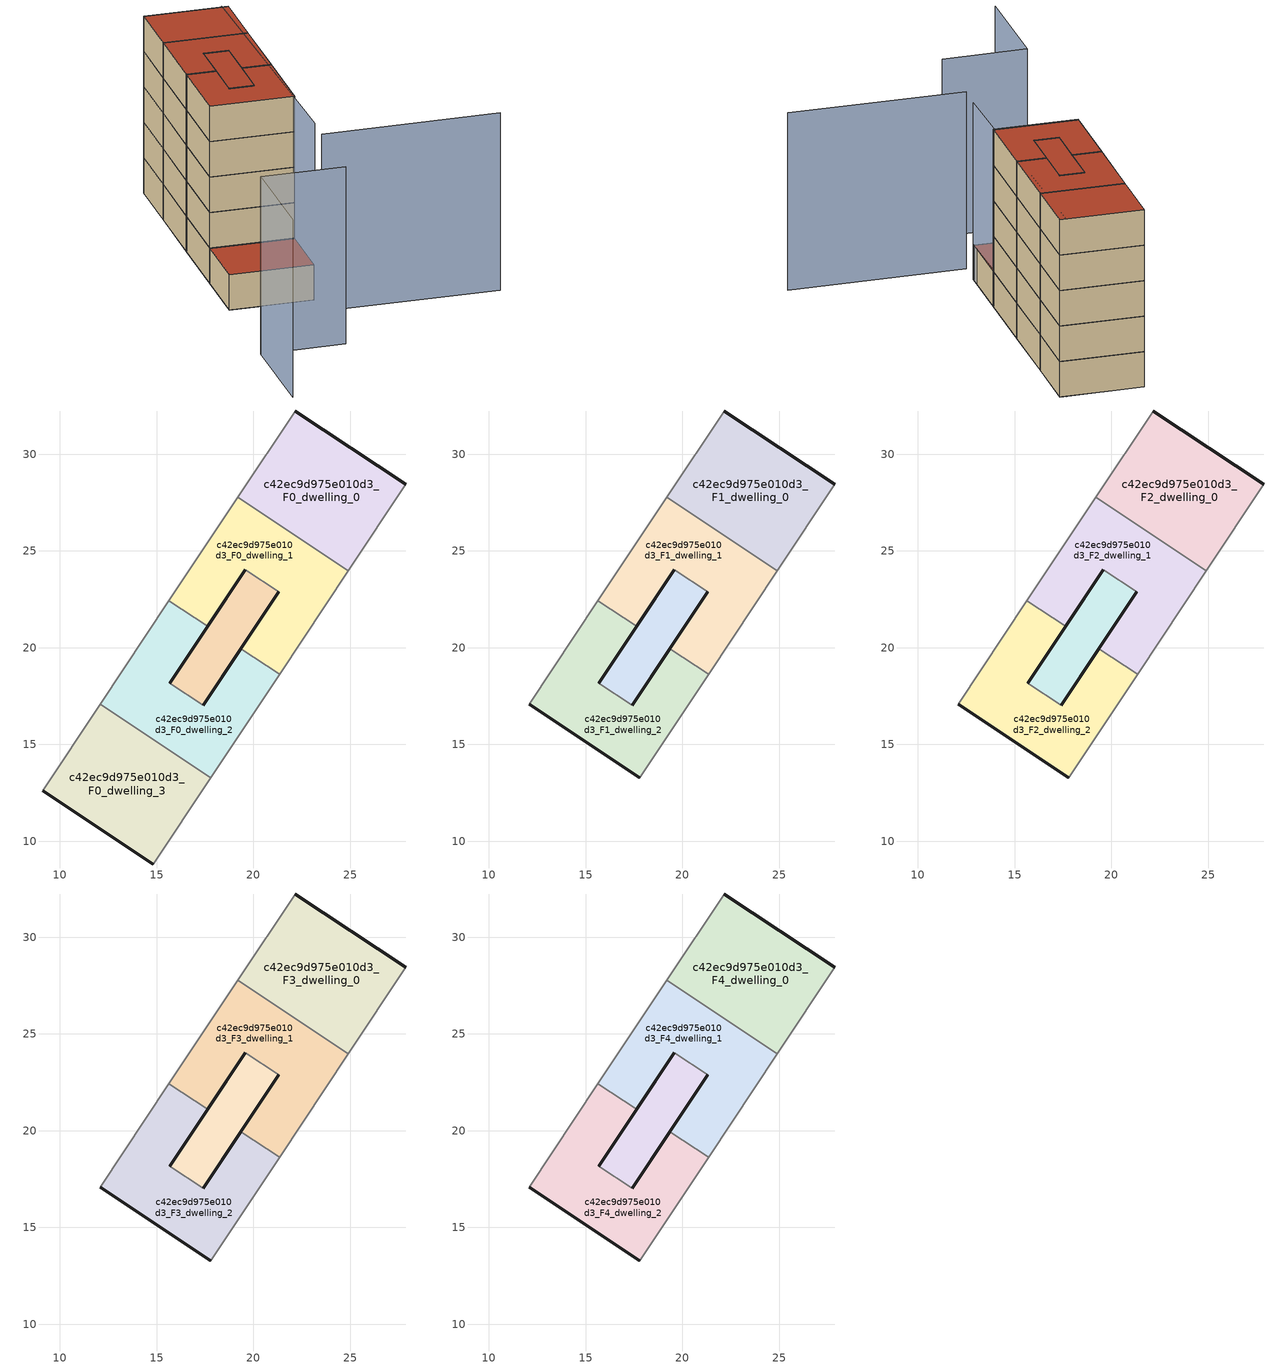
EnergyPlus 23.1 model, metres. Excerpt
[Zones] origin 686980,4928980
c42ec9d975e010d3_F0_dwelling_0
 floor ground (EU_floor_Construction): 24.91,23.98 27.87,28.44 22.16,32.24 19.19,27.77 z0
 wall outside (EU_wall_Construction): 22.16,32.24 27.87,28.44 z0:3
 wall adiabatic (EU_wall_Construction): 27.87,28.44 24.91,23.98 / 19.19,27.77 22.16,32.24 z0:3
 wall to c42ec9d975e010d3_F0_dwelling_1 (EU_wall_Construction): 24.91,23.98 19.19,27.77 z0:3
c42ec9d975e010d3_F0_dwelling_1
 floor ground (EU_floor_Construction): 21.36,18.63 24.91,23.98 19.19,27.77 15.64,22.43 17.64,21.1 19.6,24.04 21.31,22.9 19.36,19.96 z0
 wall outside (EU_wall_Construction): 19.36,19.96 21.31,22.9 / 19.6,24.04 17.64,21.1 z0:3
 wall adiabatic (EU_wall_Construction): 24.91,23.98 21.36,18.63 / 15.64,22.43 19.19,27.77 z0:3
 wall to c42ec9d975e010d3_F0_dwelling_2 (EU_wall_Construction): 21.36,18.63 19.36,19.96 / 17.64,21.1 15.64,22.43 z0:3
 wall to c42ec9d975e010d3_F0_circulation (EU_wall_Construction): 21.31,22.9 19.6,24.04 z0:3
c42ec9d975e010d3_F0_dwelling_2
 floor ground (EU_floor_Construction): 17.81,13.28 21.36,18.63 19.36,19.96 17.4,17.02 15.69,18.16 17.64,21.1 15.64,22.43 12.09,17.08 z0
 wall outside (EU_wall_Construction): 17.4,17.02 19.36,19.96 z0:3
 wall adiabatic (EU_wall_Construction): 17.64,21.1 15.69,18.16 / 21.36,18.63 17.81,13.28 / 12.09,17.08 15.64,22.43 z0:3
 wall to c42ec9d975e010d3_F0_circulation (EU_wall_Construction): 15.69,18.16 17.4,17.02 z0:3
 wall to c42ec9d975e010d3_F0_dwelling_3 (EU_wall_Construction): 17.8,13.28 12.09,17.08 z0:3
c42ec9d975e010d3_F0_dwelling_3
 floor ground (EU_floor_Construction): 14.84,8.82 17.81,13.28 12.09,17.08 9.12,12.62 z0
 wall outside (EU_wall_Construction): 14.84,8.82 9.12,12.62 z0:3
 wall adiabatic (EU_wall_Construction): 17.81,13.28 14.84,8.82 / 9.12,12.62 12.09,17.08 z0:3
 roof outside (EU_roof_Construction): 17.81,13.28 14.84,8.82 9.12,12.62 12.09,17.08 z3
c42ec9d975e010d3_F0_circulation
 floor ground (EU_floor_Construction): 17.4,17.02 21.31,22.9 19.6,24.04 15.69,18.16 z0
 wall outside (EU_wall_Construction): 21.31,22.9 17.4,17.02 / 15.69,18.16 19.6,24.04 z0:3
c42ec9d975e010d3_F1_dwelling_0
 floor to c42ec9d975e010d3_F0_dwelling_0 (EU_floor_Construction): 24.91,23.98 27.87,28.44 22.16,32.24 19.19,27.77 z3
 wall outside (EU_wall_Construction): 22.16,32.24 27.87,28.44 z3:6
 wall adiabatic (EU_wall_Construction): 27.87,28.44 24.91,23.98 / 19.19,27.77 22.16,32.24 z3:6
 wall to c42ec9d975e010d3_F1_dwelling_1 (EU_wall_Construction): 24.91,23.98 19.19,27.77 z3:6
c42ec9d975e010d3_F1_dwelling_1
 floor to c42ec9d975e010d3_F0_dwelling_1 (EU_floor_Construction): 21.36,18.63 24.91,23.98 19.19,27.77 15.64,22.43 17.64,21.1 19.6,24.04 21.31,22.9 19.36,19.96 z3
 wall outside (EU_wall_Construction): 19.36,19.96 21.31,22.9 / 19.6,24.04 17.64,21.1 z3:6
 wall adiabatic (EU_wall_Construction): 24.91,23.98 21.36,18.63 / 15.64,22.43 19.19,27.77 z3:6
 wall to c42ec9d975e010d3_F1_dwelling_2 (EU_wall_Construction): 21.36,18.63 19.36,19.96 / 17.64,21.1 15.64,22.43 z3:6
 wall to c42ec9d975e010d3_F1_circulation (EU_wall_Construction): 21.31,22.9 19.6,24.04 z3:6
c42ec9d975e010d3_F1_dwelling_2
 floor to c42ec9d975e010d3_F0_dwelling_2 (EU_floor_Construction): 17.8,13.28 21.36,18.63 19.36,19.96 17.4,17.02 15.69,18.16 17.64,21.1 15.64,22.43 12.09,17.08 z3
 wall outside (EU_wall_Construction): 17.4,17.02 19.36,19.96 / 17.81,13.28 12.09,17.08 z3:6
 wall adiabatic (EU_wall_Construction): 17.64,21.1 15.69,18.16 / 21.36,18.63 17.81,13.28 / 12.09,17.08 15.64,22.43 z3:6
 wall to c42ec9d975e010d3_F1_circulation (EU_wall_Construction): 15.69,18.16 17.4,17.02 z3:6
c42ec9d975e010d3_F1_circulation
 floor to c42ec9d975e010d3_F0_circulation (EU_floor_Construction): 17.4,17.02 21.31,22.9 19.6,24.04 15.69,18.16 z3
 wall outside (EU_wall_Construction): 21.31,22.9 17.4,17.02 / 15.69,18.16 19.6,24.04 z3:6
c42ec9d975e010d3_F2_dwelling_0
 floor to c42ec9d975e010d3_F1_dwelling_0 (EU_floor_Construction): 24.91,23.98 27.87,28.44 22.16,32.24 19.19,27.77 z6
 wall outside (EU_wall_Construction): 22.16,32.24 27.87,28.44 z6:9
 wall adiabatic (EU_wall_Construction): 27.87,28.44 24.91,23.98 / 19.19,27.77 22.16,32.24 z6:9
 wall to c42ec9d975e010d3_F2_dwelling_1 (EU_wall_Construction): 24.91,23.98 19.19,27.77 z6:9
c42ec9d975e010d3_F2_dwelling_1
 floor to c42ec9d975e010d3_F1_dwelling_1 (EU_floor_Construction): 21.36,18.63 24.91,23.98 19.19,27.77 15.64,22.43 17.64,21.1 19.6,24.04 21.31,22.9 19.36,19.96 z6
 wall outside (EU_wall_Construction): 19.36,19.96 21.31,22.9 / 19.6,24.04 17.64,21.1 z6:9
 wall adiabatic (EU_wall_Construction): 24.91,23.98 21.36,18.63 / 15.64,22.43 19.19,27.77 z6:9
 wall to c42ec9d975e010d3_F2_dwelling_2 (EU_wall_Construction): 21.36,18.63 19.36,19.96 / 17.64,21.1 15.64,22.43 z6:9
 wall to c42ec9d975e010d3_F2_circulation (EU_wall_Construction): 21.31,22.9 19.6,24.04 z6:9
c42ec9d975e010d3_F2_dwelling_2
 floor to c42ec9d975e010d3_F1_dwelling_2 (EU_floor_Construction): 17.8,13.28 21.36,18.63 19.36,19.96 17.4,17.02 15.69,18.16 17.64,21.1 15.64,22.43 12.09,17.08 z6
 wall outside (EU_wall_Construction): 17.4,17.02 19.36,19.96 / 17.81,13.28 12.09,17.08 z6:9
 wall adiabatic (EU_wall_Construction): 17.64,21.1 15.69,18.16 / 21.36,18.63 17.81,13.28 / 12.09,17.08 15.64,22.43 z6:9
 wall to c42ec9d975e010d3_F2_circulation (EU_wall_Construction): 15.69,18.16 17.4,17.02 z6:9
c42ec9d975e010d3_F2_circulation
 floor to c42ec9d975e010d3_F1_circulation (EU_floor_Construction): 17.4,17.02 21.31,22.9 19.6,24.04 15.69,18.16 z6
 wall outside (EU_wall_Construction): 21.31,22.9 17.4,17.02 / 15.69,18.16 19.6,24.04 z6:9
c42ec9d975e010d3_F3_dwelling_0
 floor to c42ec9d975e010d3_F2_dwelling_0 (EU_floor_Construction): 24.91,23.98 27.87,28.44 22.16,32.24 19.19,27.77 z9
 wall outside (EU_wall_Construction): 22.16,32.24 27.87,28.44 z9:12
 wall adiabatic (EU_wall_Construction): 27.87,28.44 24.91,23.98 / 19.19,27.77 22.16,32.24 z9:12
 wall to c42ec9d975e010d3_F3_dwelling_1 (EU_wall_Construction): 24.91,23.98 19.19,27.77 z9:12
c42ec9d975e010d3_F3_dwelling_1
 floor to c42ec9d975e010d3_F2_dwelling_1 (EU_floor_Construction): 21.36,18.63 24.91,23.98 19.19,27.77 15.64,22.43 17.64,21.1 19.6,24.04 21.31,22.9 19.36,19.96 z9
 wall outside (EU_wall_Construction): 19.36,19.96 21.31,22.9 / 19.6,24.04 17.64,21.1 z9:12
 wall adiabatic (EU_wall_Construction): 24.91,23.98 21.36,18.63 / 15.64,22.43 19.19,27.77 z9:12
 wall to c42ec9d975e010d3_F3_dwelling_2 (EU_wall_Construction): 21.36,18.63 19.36,19.96 / 17.64,21.1 15.64,22.43 z9:12
 wall to c42ec9d975e010d3_F3_circulation (EU_wall_Construction): 21.31,22.9 19.6,24.04 z9:12
c42ec9d975e010d3_F3_dwelling_2
 floor to c42ec9d975e010d3_F2_dwelling_2 (EU_floor_Construction): 17.8,13.28 21.36,18.63 19.36,19.96 17.4,17.02 15.69,18.16 17.64,21.1 15.64,22.43 12.09,17.08 z9
 wall outside (EU_wall_Construction): 17.4,17.02 19.36,19.96 / 17.81,13.28 12.09,17.08 z9:12
 wall adiabatic (EU_wall_Construction): 17.64,21.1 15.69,18.16 / 21.36,18.63 17.81,13.28 / 12.09,17.08 15.64,22.43 z9:12
 wall to c42ec9d975e010d3_F3_circulation (EU_wall_Construction): 15.69,18.16 17.4,17.02 z9:12
c42ec9d975e010d3_F3_circulation
 floor to c42ec9d975e010d3_F2_circulation (EU_floor_Construction): 17.4,17.02 21.31,22.9 19.6,24.04 15.69,18.16 z9
 wall outside (EU_wall_Construction): 21.31,22.9 17.4,17.02 / 15.69,18.16 19.6,24.04 z9:12
c42ec9d975e010d3_F4_dwelling_0
 floor to c42ec9d975e010d3_F3_dwelling_0 (EU_floor_Construction): 24.91,23.98 27.87,28.44 22.16,32.24 19.19,27.77 z12
 wall outside (EU_wall_Construction): 22.16,32.24 27.87,28.44 z12:15
 wall adiabatic (EU_wall_Construction): 27.87,28.44 24.91,23.98 / 19.19,27.77 22.16,32.24 z12:15
 wall to c42ec9d975e010d3_F4_dwelling_1 (EU_wall_Construction): 24.91,23.98 19.19,27.77 z12:15
 roof outside (EU_roof_Construction): 27.87,28.44 24.91,23.98 19.19,27.77 22.16,32.24 z15
c42ec9d975e010d3_F4_dwelling_1
 floor to c42ec9d975e010d3_F3_dwelling_1 (EU_floor_Construction): 21.36,18.63 24.91,23.98 19.19,27.77 15.64,22.43 17.64,21.1 19.6,24.04 21.31,22.9 19.36,19.96 z12
 wall outside (EU_wall_Construction): 19.36,19.96 21.31,22.9 / 19.6,24.04 17.64,21.1 z12:15
 wall adiabatic (EU_wall_Construction): 24.91,23.98 21.36,18.63 / 15.64,22.43 19.19,27.77 z12:15
 wall to c42ec9d975e010d3_F4_dwelling_2 (EU_wall_Construction): 21.36,18.63 19.36,19.96 / 17.64,21.1 15.64,22.43 z12:15
 wall to c42ec9d975e010d3_F4_circulation (EU_wall_Construction): 21.31,22.9 19.6,24.04 z12:15
 roof outside (EU_roof_Construction): 24.91,23.98 21.36,18.63 19.36,19.96 21.31,22.9 19.6,24.04 17.64,21.1 15.64,22.43 19.19,27.77 z15
c42ec9d975e010d3_F4_dwelling_2
 floor to c42ec9d975e010d3_F3_dwelling_2 (EU_floor_Construction): 17.8,13.28 21.36,18.63 19.36,19.96 17.4,17.02 15.69,18.16 17.64,21.1 15.64,22.43 12.09,17.08 z12
 wall outside (EU_wall_Construction): 17.4,17.02 19.36,19.96 / 17.81,13.28 12.09,17.08 z12:15
 wall adiabatic (EU_wall_Construction): 17.64,21.1 15.69,18.16 / 21.36,18.63 17.81,13.28 / 12.09,17.08 15.64,22.43 z12:15
 wall to c42ec9d975e010d3_F4_circulation (EU_wall_Construction): 15.69,18.16 17.4,17.02 z12:15
 roof outside (EU_roof_Construction): 19.36,19.96 21.36,18.63 17.81,13.28 12.09,17.08 15.64,22.43 17.64,21.1 15.69,18.16 17.4,17.02 z15
c42ec9d975e010d3_F4_circulation
 floor to c42ec9d975e010d3_F3_circulation (EU_floor_Construction): 17.4,17.02 21.31,22.9 19.6,24.04 15.69,18.16 z12
 wall outside (EU_wall_Construction): 21.31,22.9 17.4,17.02 / 15.69,18.16 19.6,24.04 z12:15
 roof outside (EU_roof_Construction): 21.31,22.9 17.4,17.02 15.69,18.16 19.6,24.04 z15
shading: 13.54,6.97 25.6,-1.01 / -0.58,-1.99 4.17,5.27 / 4.17,5.27 9.92,1.5 / 14.82,8.75 27.46,28.78 z0:15
[Building]
EU S2 Campaign: North Axis=0; Terrain=City; Solar Distribution=FullExterior
[Site:Location]
Bologna: Latitude=44.5; Longitude=11.25; Time Zone=1; Elevation=37
[SizingPeriod:WeatherFileDays]
AnnualSizingPeriod: Begin Month=1; Begin Day of Month=1; End Month=12; End Day of Month=31; Day of Week for Start Day=Monday; Use Weather File Daylight Saving Period=No; Use Weather File Rain and Snow Indicators=No
[MATERIAL]
EU_InternalMass_Material: Roughness=MediumRough; Thickness=0.1; Conductivity=1; Density=1800; Specific Heat=900; Thermal Absorptance=0.9; Solar Absorptance=0.7; Visible Absorptance=0.7
[MATERIAL:NOMASS] Roughness=MediumRough; Thermal Absorptance=0.9; Solar Absorptance=0.7; Visible Absorptance=0.7
Name | Thermal Resistance
EU_wall_NoMass | 0.905828
EU_roof_NoMass | 0.37593
EU_floor_NoMass | 0.67114
[CONSTRUCTION]
EU_wall_Construction: EU_wall_NoMass
EU_roof_Construction: EU_roof_NoMass
EU_floor_Construction: EU_floor_NoMass
EU_InternalMass_Construction: EU_InternalMass_Material
[ZONE] Type=1; Multiplier=1; Ceiling Height=autocalculate; Floor Area=autocalculate; Part of Total Floor Area=Yes
Name | Volume
c42ec9d975e010d3_F0_dwelling_0; c42ec9d975e010d3_F1_dwelling_0; c42ec9d975e010d3_F2_dwelling_0; c42ec9d975e010d3_F3_dwelling_0; c42ec9d975e010d3_F4_dwelling_0 | 110.279
c42ec9d975e010d3_F0_dwelling_1 | 110.286
c42ec9d975e010d3_F1_dwelling_1; c42ec9d975e010d3_F2_dwelling_1; c42ec9d975e010d3_F3_dwelling_1; c42ec9d975e010d3_F4_dwelling_1; c42ec9d975e010d3_F0_dwelling_2; c42ec9d975e010d3_F1_dwelling_2; c42ec9d975e010d3_F2_dwelling_2; c42ec9d975e010d3_F3_dwelling_2; c42ec9d975e010d3_F4_dwelling_2 | 110.284
c42ec9d975e010d3_F0_dwelling_3 | 110.301
c42ec9d975e010d3_F0_circulation | 43.623
c42ec9d975e010d3_F1_circulation; c42ec9d975e010d3_F2_circulation; c42ec9d975e010d3_F3_circulation; c42ec9d975e010d3_F4_circulation | 43.6223
[INTERNALMASS] Construction=EU_InternalMass_Construction
Name | Zone or ZoneList | Surface Area
c42ec9d975e010d3_F0_dwelling_0_EU_InternalMass | c42ec9d975e010d3_F0_dwelling_0 | 36.7605
c42ec9d975e010d3_F0_dwelling_1_EU_InternalMass | c42ec9d975e010d3_F0_dwelling_1 | 36.7605
c42ec9d975e010d3_F0_dwelling_2_EU_InternalMass | c42ec9d975e010d3_F0_dwelling_2 | 36.7605
c42ec9d975e010d3_F0_dwelling_3_EU_InternalMass | c42ec9d975e010d3_F0_dwelling_3 | 36.7605
c42ec9d975e010d3_F1_dwelling_0_EU_InternalMass | c42ec9d975e010d3_F1_dwelling_0 | 49.0139
c42ec9d975e010d3_F1_dwelling_1_EU_InternalMass | c42ec9d975e010d3_F1_dwelling_1 | 49.0139
c42ec9d975e010d3_F1_dwelling_2_EU_InternalMass | c42ec9d975e010d3_F1_dwelling_2 | 49.0139
c42ec9d975e010d3_F2_dwelling_0_EU_InternalMass | c42ec9d975e010d3_F2_dwelling_0 | 49.0139
c42ec9d975e010d3_F2_dwelling_1_EU_InternalMass | c42ec9d975e010d3_F2_dwelling_1 | 49.0139
c42ec9d975e010d3_F2_dwelling_2_EU_InternalMass | c42ec9d975e010d3_F2_dwelling_2 | 49.0139
c42ec9d975e010d3_F3_dwelling_0_EU_InternalMass | c42ec9d975e010d3_F3_dwelling_0 | 49.0139
c42ec9d975e010d3_F3_dwelling_1_EU_InternalMass | c42ec9d975e010d3_F3_dwelling_1 | 49.0139
c42ec9d975e010d3_F3_dwelling_2_EU_InternalMass | c42ec9d975e010d3_F3_dwelling_2 | 49.0139
c42ec9d975e010d3_F4_dwelling_0_EU_InternalMass | c42ec9d975e010d3_F4_dwelling_0 | 49.0139
c42ec9d975e010d3_F4_dwelling_1_EU_InternalMass | c42ec9d975e010d3_F4_dwelling_1 | 49.0139
c42ec9d975e010d3_F4_dwelling_2_EU_InternalMass | c42ec9d975e010d3_F4_dwelling_2 | 49.0139
[OTHEREQUIPMENT] Fuel Type=Electricity; Design Level Calculation Method=Watts/Area; Power per Zone Floor Area=1; Fraction Latent=0; Fraction Radiant=0; Fraction Lost=0; Carbon Dioxide Generation Rate=0; EndUse Subcategory=EU_Step8_InternalGains
Name | Zone or ZoneList or Space or SpaceList | Schedule
EU_Step8_InternalGain_c42ec9d975e010d3_F0_dwelling_0_f000 | c42ec9d975e010d3_F0_dwelling_0 | EU_Step8_GainSchedule_c42ec9d975e010d3_F0_dwelling_0_f000
EU_Step8_InternalGain_c42ec9d975e010d3_F0_dwelling_1_f000 | c42ec9d975e010d3_F0_dwelling_1 | EU_Step8_GainSchedule_c42ec9d975e010d3_F0_dwelling_1_f000
EU_Step8_InternalGain_c42ec9d975e010d3_F0_dwelling_2_f000 | c42ec9d975e010d3_F0_dwelling_2 | EU_Step8_GainSchedule_c42ec9d975e010d3_F0_dwelling_2_f000
EU_Step8_InternalGain_c42ec9d975e010d3_F0_dwelling_3_f000 | c42ec9d975e010d3_F0_dwelling_3 | EU_Step8_GainSchedule_c42ec9d975e010d3_F0_dwelling_3_f000
EU_Step8_InternalGain_c42ec9d975e010d3_F1_dwelling_0_f000 | c42ec9d975e010d3_F1_dwelling_0 | EU_Step8_GainSchedule_c42ec9d975e010d3_F1_dwelling_0_f000
EU_Step8_InternalGain_c42ec9d975e010d3_F1_dwelling_1_f000 | c42ec9d975e010d3_F1_dwelling_1 | EU_Step8_GainSchedule_c42ec9d975e010d3_F1_dwelling_1_f000
EU_Step8_InternalGain_c42ec9d975e010d3_F1_dwelling_2_f000 | c42ec9d975e010d3_F1_dwelling_2 | EU_Step8_GainSchedule_c42ec9d975e010d3_F1_dwelling_2_f000
EU_Step8_InternalGain_c42ec9d975e010d3_F2_dwelling_0_f000 | c42ec9d975e010d3_F2_dwelling_0 | EU_Step8_GainSchedule_c42ec9d975e010d3_F2_dwelling_0_f000
EU_Step8_InternalGain_c42ec9d975e010d3_F2_dwelling_1_f000 | c42ec9d975e010d3_F2_dwelling_1 | EU_Step8_GainSchedule_c42ec9d975e010d3_F2_dwelling_1_f000
EU_Step8_InternalGain_c42ec9d975e010d3_F2_dwelling_2_f000 | c42ec9d975e010d3_F2_dwelling_2 | EU_Step8_GainSchedule_c42ec9d975e010d3_F2_dwelling_2_f000
EU_Step8_InternalGain_c42ec9d975e010d3_F3_dwelling_0_f000 | c42ec9d975e010d3_F3_dwelling_0 | EU_Step8_GainSchedule_c42ec9d975e010d3_F3_dwelling_0_f000
EU_Step8_InternalGain_c42ec9d975e010d3_F3_dwelling_1_f000 | c42ec9d975e010d3_F3_dwelling_1 | EU_Step8_GainSchedule_c42ec9d975e010d3_F3_dwelling_1_f000
EU_Step8_InternalGain_c42ec9d975e010d3_F3_dwelling_2_f000 | c42ec9d975e010d3_F3_dwelling_2 | EU_Step8_GainSchedule_c42ec9d975e010d3_F3_dwelling_2_f000
EU_Step8_InternalGain_c42ec9d975e010d3_F4_dwelling_0_f000 | c42ec9d975e010d3_F4_dwelling_0 | EU_Step8_GainSchedule_c42ec9d975e010d3_F4_dwelling_0_f000
EU_Step8_InternalGain_c42ec9d975e010d3_F4_dwelling_1_f000 | c42ec9d975e010d3_F4_dwelling_1 | EU_Step8_GainSchedule_c42ec9d975e010d3_F4_dwelling_1_f000
EU_Step8_InternalGain_c42ec9d975e010d3_F4_dwelling_2_f000 | c42ec9d975e010d3_F4_dwelling_2 | EU_Step8_GainSchedule_c42ec9d975e010d3_F4_dwelling_2_f000
[ZONEINFILTRATION:DESIGNFLOWRATE] Schedule=EU_AlwaysOn; Design Flow Rate Calculation Method=Flow/Area; Flow Rate per Floor Area=0.0005; Constant Term Coefficient=1; Temperature Term Coefficient=0; Velocity Term Coefficient=0; Velocity Squared Term Coefficient=0
Name | Zone or ZoneList or Space or SpaceList
EU_Circulation_Infiltration_c42ec9d975e010d3_F0_circulation | c42ec9d975e010d3_F0_circulation
EU_Circulation_Infiltration_c42ec9d975e010d3_F1_circulation | c42ec9d975e010d3_F1_circulation
EU_Circulation_Infiltration_c42ec9d975e010d3_F2_circulation | c42ec9d975e010d3_F2_circulation
EU_Circulation_Infiltration_c42ec9d975e010d3_F3_circulation | c42ec9d975e010d3_F3_circulation
EU_Circulation_Infiltration_c42ec9d975e010d3_F4_circulation | c42ec9d975e010d3_F4_circulation
[ZONEVENTILATION:DESIGNFLOWRATE] Schedule=EU_AlwaysOn; Design Flow Rate Calculation Method=AirChanges/Hour; Air Changes per Hour=0.73129; Ventilation Type=Natural; Fan Pressure Rise=0; Fan Total Efficiency=1; Constant Term Coefficient=1; Temperature Term Coefficient=0; Velocity Term Coefficient=0; Velocity Squared Term Coefficient=0; Minimum Indoor Temperature=-100; Maximum Indoor Temperature=100; Delta Temperature=-100; Minimum Outdoor Temperature=-100; Maximum Outdoor Temperature=100; Maximum Wind Speed=40
Name | Zone or ZoneList or Space or SpaceList
EU_ConstantAir_c42ec9d975e010d3_F0_dwelling_0 | c42ec9d975e010d3_F0_dwelling_0
EU_ConstantAir_c42ec9d975e010d3_F0_dwelling_1 | c42ec9d975e010d3_F0_dwelling_1
EU_ConstantAir_c42ec9d975e010d3_F0_dwelling_2 | c42ec9d975e010d3_F0_dwelling_2
EU_ConstantAir_c42ec9d975e010d3_F0_dwelling_3 | c42ec9d975e010d3_F0_dwelling_3
EU_ConstantAir_c42ec9d975e010d3_F1_dwelling_0 | c42ec9d975e010d3_F1_dwelling_0
EU_ConstantAir_c42ec9d975e010d3_F1_dwelling_1 | c42ec9d975e010d3_F1_dwelling_1
EU_ConstantAir_c42ec9d975e010d3_F1_dwelling_2 | c42ec9d975e010d3_F1_dwelling_2
EU_ConstantAir_c42ec9d975e010d3_F2_dwelling_0 | c42ec9d975e010d3_F2_dwelling_0
EU_ConstantAir_c42ec9d975e010d3_F2_dwelling_1 | c42ec9d975e010d3_F2_dwelling_1
EU_ConstantAir_c42ec9d975e010d3_F2_dwelling_2 | c42ec9d975e010d3_F2_dwelling_2
EU_ConstantAir_c42ec9d975e010d3_F3_dwelling_0 | c42ec9d975e010d3_F3_dwelling_0
EU_ConstantAir_c42ec9d975e010d3_F3_dwelling_1 | c42ec9d975e010d3_F3_dwelling_1
EU_ConstantAir_c42ec9d975e010d3_F3_dwelling_2 | c42ec9d975e010d3_F3_dwelling_2
EU_ConstantAir_c42ec9d975e010d3_F4_dwelling_0 | c42ec9d975e010d3_F4_dwelling_0
EU_ConstantAir_c42ec9d975e010d3_F4_dwelling_1 | c42ec9d975e010d3_F4_dwelling_1
EU_ConstantAir_c42ec9d975e010d3_F4_dwelling_2 | c42ec9d975e010d3_F4_dwelling_2
[HVACTEMPLATE:THERMOSTAT] Constant Heating Setpoint=20; Constant Cooling Setpoint=50
EU_HeatOnly_c42ec9d975e010d3_F0_dwelling_0; EU_HeatOnly_c42ec9d975e010d3_F0_dwelling_1; EU_HeatOnly_c42ec9d975e010d3_F0_dwelling_2; EU_HeatOnly_c42ec9d975e010d3_F0_dwelling_3; EU_HeatOnly_c42ec9d975e010d3_F1_dwelling_0; EU_HeatOnly_c42ec9d975e010d3_F1_dwelling_1; EU_HeatOnly_c42ec9d975e010d3_F1_dwelling_2; EU_HeatOnly_c42ec9d975e010d3_F2_dwelling_0; EU_HeatOnly_c42ec9d975e010d3_F2_dwelling_1; EU_HeatOnly_c42ec9d975e010d3_F2_dwelling_2; EU_HeatOnly_c42ec9d975e010d3_F3_dwelling_0; EU_HeatOnly_c42ec9d975e010d3_F3_dwelling_1; EU_HeatOnly_c42ec9d975e010d3_F3_dwelling_2; EU_HeatOnly_c42ec9d975e010d3_F4_dwelling_0; EU_HeatOnly_c42ec9d975e010d3_F4_dwelling_1; EU_HeatOnly_c42ec9d975e010d3_F4_dwelling_2
[HVACTEMPLATE:ZONE:IDEALLOADSAIRSYSTEM] System Availability Schedule=EU_AlwaysOn; Maximum Heating Supply Air Temperature=50; Minimum Cooling Supply Air Temperature=13; Maximum Heating Supply Air Humidity Ratio=0.0156; Minimum Cooling Supply Air Humidity Ratio=0.0077; Heating Limit=NoLimit; Cooling Limit=NoLimit; Heating Availability Schedule=EU_AlwaysOn; Cooling Availability Schedule=EU_CoolingOff; Dehumidification Control Type=ConstantSensibleHeatRatio; Cooling Sensible Heat Ratio=0.7; Dehumidification Setpoint=60; Humidification Control Type=None; Humidification Setpoint=30; Outdoor Air Method=None; Outdoor Air Flow Rate per Person=0.00944; Outdoor Air Flow Rate per Zone Floor Area=0; Outdoor Air Flow Rate per Zone=0; Demand Controlled Ventilation Type=None; Outdoor Air Economizer Type=NoEconomizer; Heat Recovery Type=None; Sensible Heat Recovery Effectiveness=0.7; Latent Heat Recovery Effectiveness=0.65
Name | Template Thermostat
c42ec9d975e010d3_F0_dwelling_0 | EU_HeatOnly_c42ec9d975e010d3_F0_dwelling_0
c42ec9d975e010d3_F0_dwelling_1 | EU_HeatOnly_c42ec9d975e010d3_F0_dwelling_1
c42ec9d975e010d3_F0_dwelling_2 | EU_HeatOnly_c42ec9d975e010d3_F0_dwelling_2
c42ec9d975e010d3_F0_dwelling_3 | EU_HeatOnly_c42ec9d975e010d3_F0_dwelling_3
c42ec9d975e010d3_F1_dwelling_0 | EU_HeatOnly_c42ec9d975e010d3_F1_dwelling_0
c42ec9d975e010d3_F1_dwelling_1 | EU_HeatOnly_c42ec9d975e010d3_F1_dwelling_1
c42ec9d975e010d3_F1_dwelling_2 | EU_HeatOnly_c42ec9d975e010d3_F1_dwelling_2
c42ec9d975e010d3_F2_dwelling_0 | EU_HeatOnly_c42ec9d975e010d3_F2_dwelling_0
c42ec9d975e010d3_F2_dwelling_1 | EU_HeatOnly_c42ec9d975e010d3_F2_dwelling_1
c42ec9d975e010d3_F2_dwelling_2 | EU_HeatOnly_c42ec9d975e010d3_F2_dwelling_2
c42ec9d975e010d3_F3_dwelling_0 | EU_HeatOnly_c42ec9d975e010d3_F3_dwelling_0
c42ec9d975e010d3_F3_dwelling_1 | EU_HeatOnly_c42ec9d975e010d3_F3_dwelling_1
c42ec9d975e010d3_F3_dwelling_2 | EU_HeatOnly_c42ec9d975e010d3_F3_dwelling_2
c42ec9d975e010d3_F4_dwelling_0 | EU_HeatOnly_c42ec9d975e010d3_F4_dwelling_0
c42ec9d975e010d3_F4_dwelling_1 | EU_HeatOnly_c42ec9d975e010d3_F4_dwelling_1
c42ec9d975e010d3_F4_dwelling_2 | EU_HeatOnly_c42ec9d975e010d3_F4_dwelling_2
[SIZING:ZONE] Zone Cooling Design Supply Air Temperature Input Method=SupplyAirTemperature; Zone Cooling Design Supply Air Temperature=13; Zone Heating Design Supply Air Temperature Input Method=SupplyAirTemperature; Zone Heating Design Supply Air Temperature=50; Zone Cooling Design Supply Air Humidity Ratio=0.008; Zone Heating Design Supply Air Humidity Ratio=0.008; Cooling Design Air Flow Method=DesignDay; Cooling Design Air Flow Rate=0; Cooling Minimum Air Flow per Zone Floor Area=0.000762; Cooling Minimum Air Flow=0; Cooling Minimum Air Flow Fraction=0.2; Heating Design Air Flow Method=DesignDay; Heating Design Air Flow Rate=0; Heating Maximum Air Flow per Zone Floor Area=0.002032; Heating Maximum Air Flow=0.141576; Heating Maximum Air Flow Fraction=0.3; Account for Dedicated Outdoor Air System=No; Dedicated Outdoor Air System Control Strategy=NeutralSupplyAir; Dedicated Outdoor Air Low Setpoint Temperature for Design=autosize; Dedicated Outdoor Air High Setpoint Temperature for Design=autosize; Zone Load Sizing Method=Sensible Load Only No Latent Load; Zone Latent Cooling Design Supply Air Humidity Ratio Input Method=HumidityRatioDifference; Zone Cooling Design Supply Air Humidity Ratio Difference=0.005; Zone Latent Heating Design Supply Air Humidity Ratio Input Method=HumidityRatioDifference; Zone Humidification Design Supply Air Humidity Ratio Difference=0.005
c42ec9d975e010d3_F0_dwelling_0; c42ec9d975e010d3_F0_dwelling_1; c42ec9d975e010d3_F0_dwelling_2; c42ec9d975e010d3_F0_dwelling_3; c42ec9d975e010d3_F1_dwelling_0; c42ec9d975e010d3_F1_dwelling_1; c42ec9d975e010d3_F1_dwelling_2; c42ec9d975e010d3_F2_dwelling_0; c42ec9d975e010d3_F2_dwelling_1; c42ec9d975e010d3_F2_dwelling_2; c42ec9d975e010d3_F3_dwelling_0; c42ec9d975e010d3_F3_dwelling_1; c42ec9d975e010d3_F3_dwelling_2; c42ec9d975e010d3_F4_dwelling_0; c42ec9d975e010d3_F4_dwelling_1; c42ec9d975e010d3_F4_dwelling_2
[SCHEDULE:CONSTANT]
Name | Hourly Value
EU_AlwaysOn | 1
EU_CoolingOff | 0
[SCHEDULE:FILE] Column Number=1; Rows to Skip at Top=0; Number of Hours of Data=8760; Column Separator=Comma; Interpolate to Timestep=No; Minutes per Item=60; Adjust Schedule for Daylight Savings=Yes
Name | File
EU_Step8_GainSchedule_c42ec9d975e010d3_F0_dwelling_0_f000 | ../../schedules/c42ec9d975e010d3/c42ec9d975e010d3_F0_dwelling_0_f000_gain.csv
EU_Step8_GainSchedule_c42ec9d975e010d3_F0_dwelling_1_f000 | ../../schedules/c42ec9d975e010d3/c42ec9d975e010d3_F0_dwelling_1_f000_gain.csv
EU_Step8_GainSchedule_c42ec9d975e010d3_F0_dwelling_2_f000 | ../../schedules/c42ec9d975e010d3/c42ec9d975e010d3_F0_dwelling_2_f000_gain.csv
EU_Step8_GainSchedule_c42ec9d975e010d3_F0_dwelling_3_f000 | ../../schedules/c42ec9d975e010d3/c42ec9d975e010d3_F0_dwelling_3_f000_gain.csv
EU_Step8_GainSchedule_c42ec9d975e010d3_F1_dwelling_0_f000 | ../../schedules/c42ec9d975e010d3/c42ec9d975e010d3_F1_dwelling_0_f000_gain.csv
EU_Step8_GainSchedule_c42ec9d975e010d3_F1_dwelling_1_f000 | ../../schedules/c42ec9d975e010d3/c42ec9d975e010d3_F1_dwelling_1_f000_gain.csv
EU_Step8_GainSchedule_c42ec9d975e010d3_F1_dwelling_2_f000 | ../../schedules/c42ec9d975e010d3/c42ec9d975e010d3_F1_dwelling_2_f000_gain.csv
EU_Step8_GainSchedule_c42ec9d975e010d3_F2_dwelling_0_f000 | ../../schedules/c42ec9d975e010d3/c42ec9d975e010d3_F2_dwelling_0_f000_gain.csv
EU_Step8_GainSchedule_c42ec9d975e010d3_F2_dwelling_1_f000 | ../../schedules/c42ec9d975e010d3/c42ec9d975e010d3_F2_dwelling_1_f000_gain.csv
EU_Step8_GainSchedule_c42ec9d975e010d3_F2_dwelling_2_f000 | ../../schedules/c42ec9d975e010d3/c42ec9d975e010d3_F2_dwelling_2_f000_gain.csv
EU_Step8_GainSchedule_c42ec9d975e010d3_F3_dwelling_0_f000 | ../../schedules/c42ec9d975e010d3/c42ec9d975e010d3_F3_dwelling_0_f000_gain.csv
EU_Step8_GainSchedule_c42ec9d975e010d3_F3_dwelling_1_f000 | ../../schedules/c42ec9d975e010d3/c42ec9d975e010d3_F3_dwelling_1_f000_gain.csv
EU_Step8_GainSchedule_c42ec9d975e010d3_F3_dwelling_2_f000 | ../../schedules/c42ec9d975e010d3/c42ec9d975e010d3_F3_dwelling_2_f000_gain.csv
EU_Step8_GainSchedule_c42ec9d975e010d3_F4_dwelling_0_f000 | ../../schedules/c42ec9d975e010d3/c42ec9d975e010d3_F4_dwelling_0_f000_gain.csv
EU_Step8_GainSchedule_c42ec9d975e010d3_F4_dwelling_1_f000 | ../../schedules/c42ec9d975e010d3/c42ec9d975e010d3_F4_dwelling_1_f000_gain.csv
EU_Step8_GainSchedule_c42ec9d975e010d3_F4_dwelling_2_f000 | ../../schedules/c42ec9d975e010d3/c42ec9d975e010d3_F4_dwelling_2_f000_gain.csv
